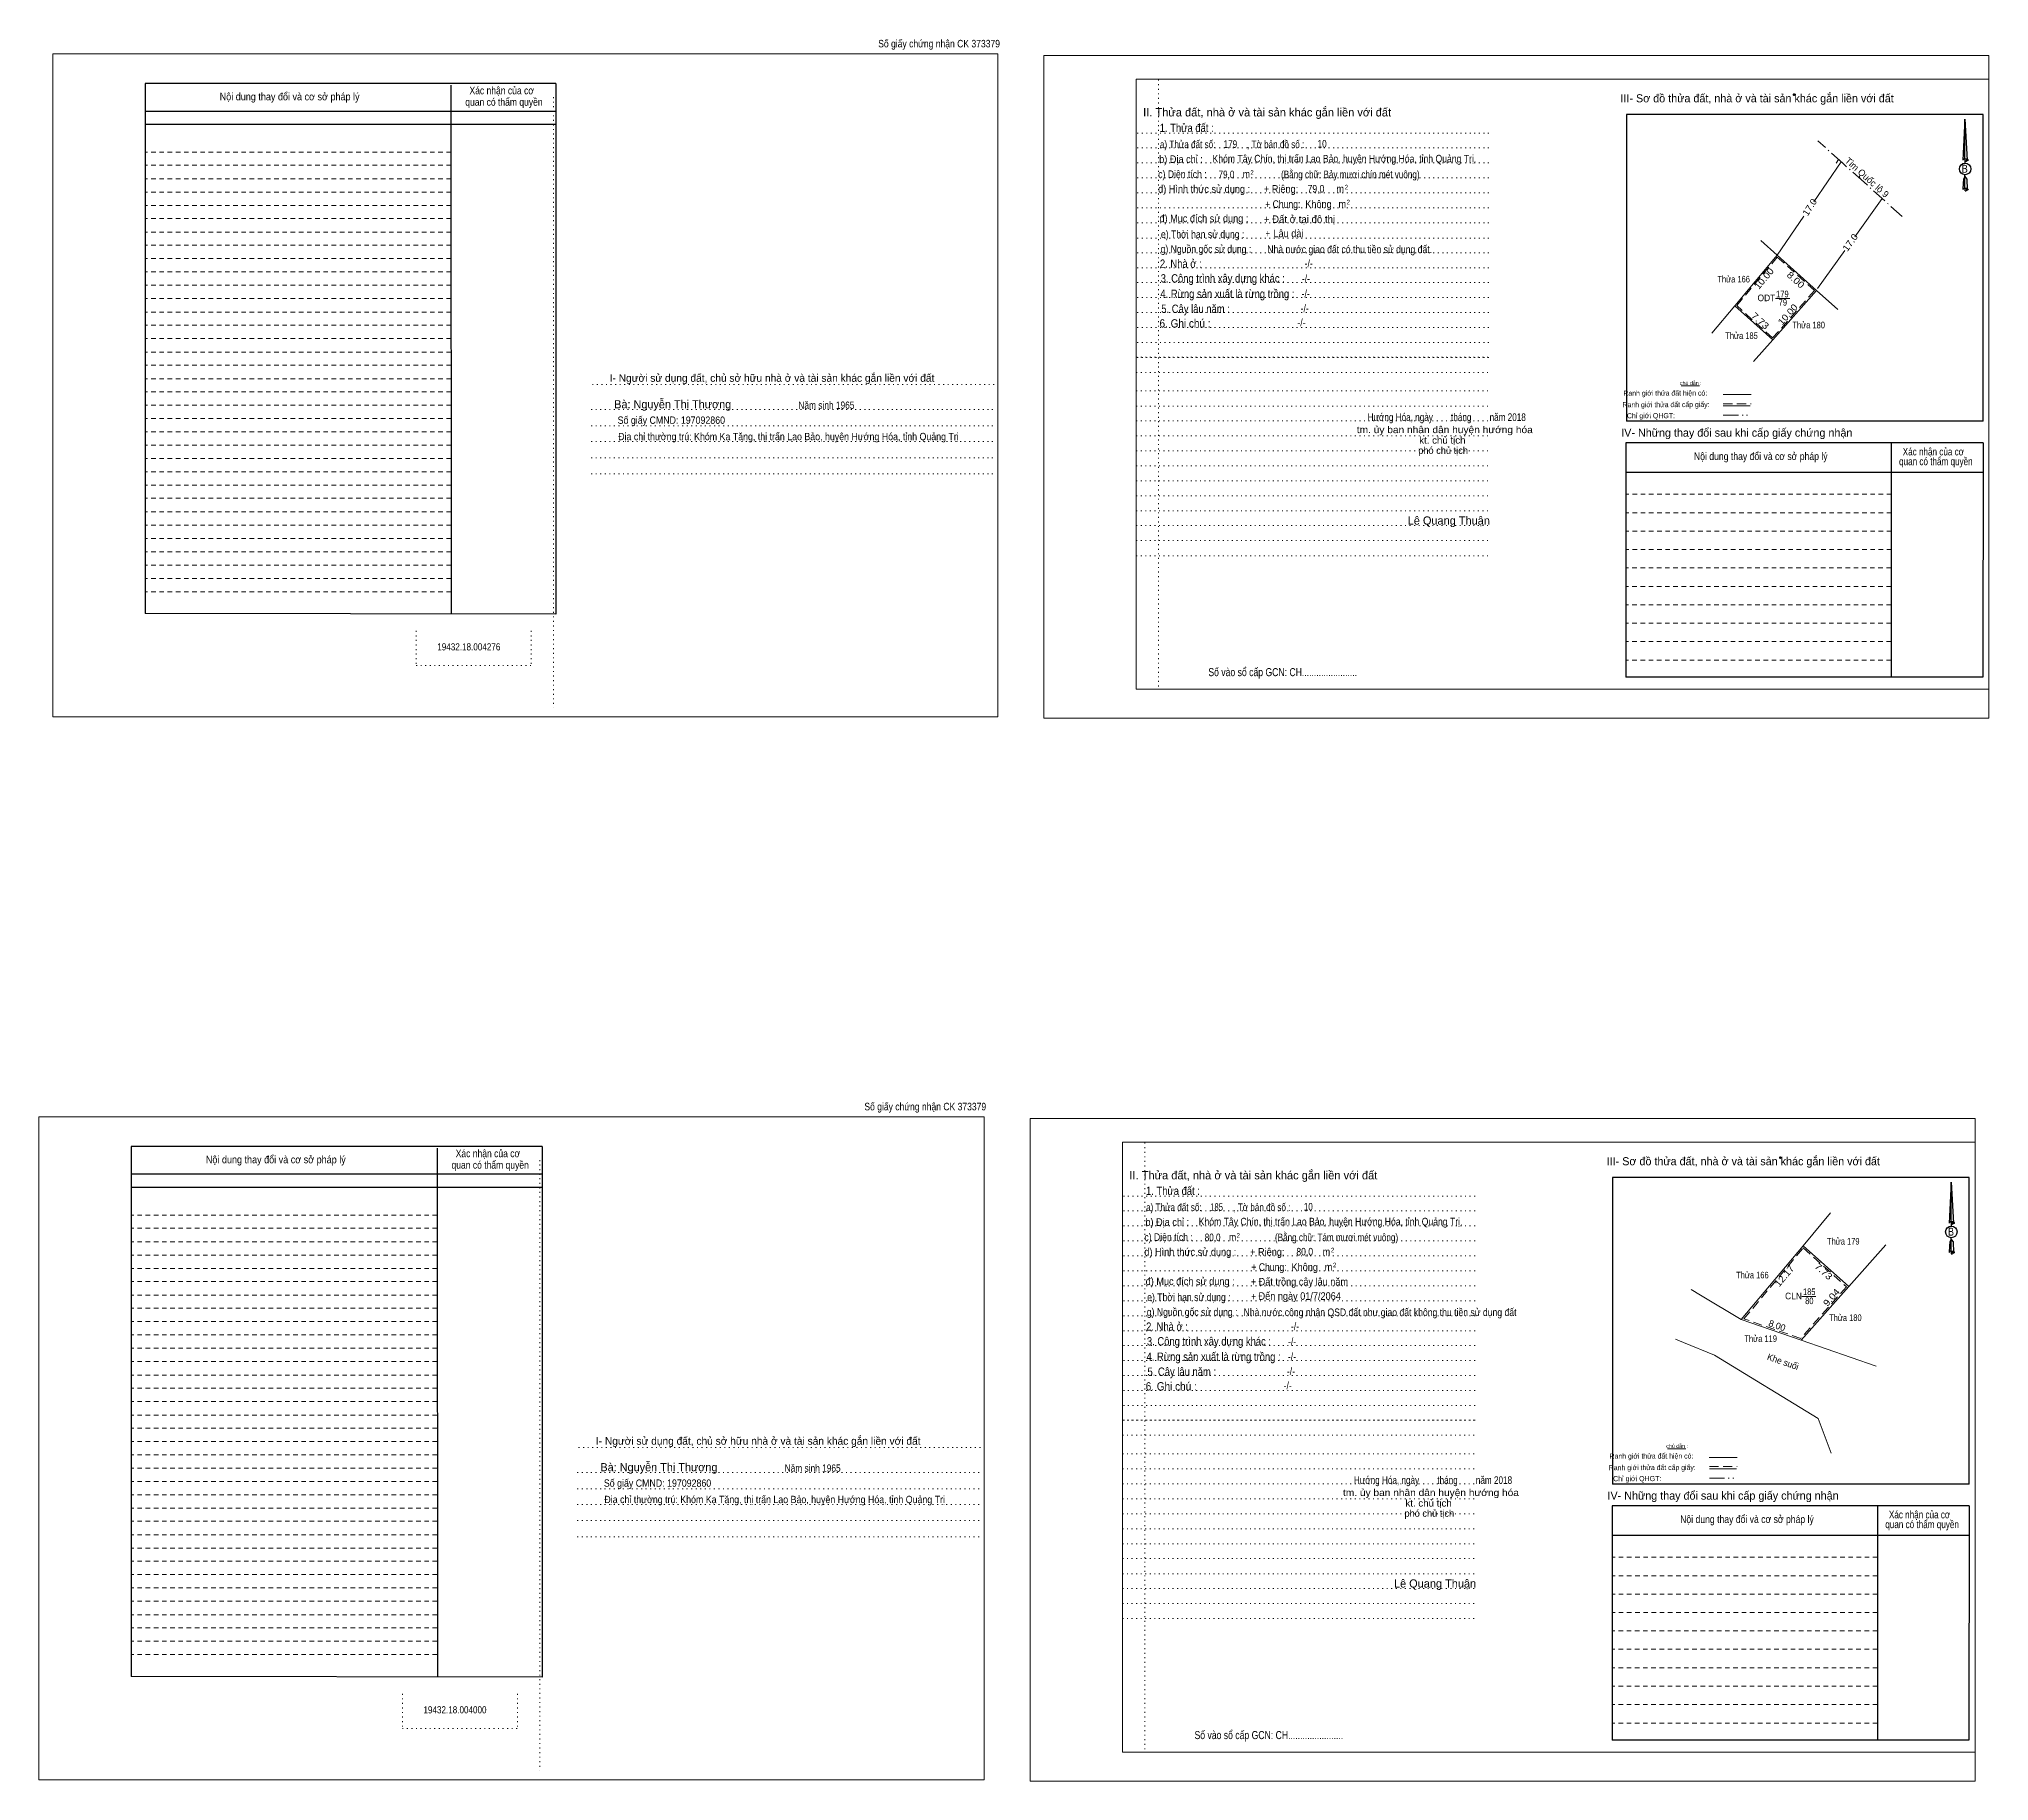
# Model space of a CAD drawing. Header units: metres. Extents: x 536173 to 536931, y 1838377 to 1838662.
# Drawn here: x 536173 to 536468.3, y 1838376.8 to 1838640.7 of the extents above; entities that cross this region are included whole.
import ezdxf
from ezdxf.enums import TextEntityAlignment as Align

# ---------------------------------------------------------------- set-up
doc = ezdxf.new("R2010")
doc.units = ezdxf.units.M
doc.header["$LTSCALE"] = 0.46
doc.header["$PDMODE"] = 32
doc.header["$PDSIZE"] = 0.23
for name, pattern in [('DASH_DOUBLE_DOT', [9.2, 5, -1.2, 0.3, -1.2, 0.3, -1.2]), ('DOT_DASHED', [7.7, 5, -1.2, 0.3, -1.2]), ('DOTTED', [1.5, 0.3, -1.2]), ('MEDIUM_DASHED', [4.5, 3, -1.5]), ('SHORT_DASHED', [2.7, 1.5, -1.2])]:
    doc.linetypes.add(name, pattern=pattern)
for name, color, linetype, lineweight in [('1', 7, 'DOTTED', 13), ('10', 7, 'Continuous', 13), ('18', 7, 'Continuous', 25), ('28', 7, 'SHORT_DASHED', 13), ('55', 7, 'Continuous', 13)]:
    doc.layers.add(name, color=color, linetype=linetype, lineweight=lineweight)
for name, color, linetype in [('16', 7, 'Continuous'), ('20', 7, 'Continuous'), ('40', 7, 'Continuous'), ('6', 7, 'Continuous')]:
    doc.layers.add(name, color=color, linetype=linetype)

msp = doc.modelspace()

# ---------------------------------------------------------------- linework, layer by layer
at = {"layer": '1', "linetype": 'Continuous'}
for p, q in [((536339.18, 1838634.6), (536468.34, 1838634.6)), ((536339.18, 1838634.6), (536339.18, 1838542.18)), ((536468.34, 1838634.6), (536468.34, 1838541.4)), ((536339.18, 1838542.18), (536468.34, 1838542.18)), ((536337.09, 1838473.56), (536466.25, 1838473.56)), ((536337.09, 1838473.56), (536337.09, 1838381.14)), ((536466.25, 1838473.56), (536466.25, 1838380.36)), ((536337.09, 1838381.14), (536466.25, 1838381.14))]:
    msp.add_line(p, q, dxfattribs=at)
at = {"layer": '1'}
for p, q in [((536342.56, 1838634.52), (536342.56, 1838542.07)), ((536250.92, 1838631.88), (536250.92, 1838539.4)), ((536339.32, 1838626.43), (536344.56, 1838626.43)), ((536339.32, 1838626.43), (536393.1, 1838626.43)), ((536339.32, 1838624.2), (536393.1, 1838624.2)), ((536339.32, 1838621.92), (536393.1, 1838621.92)), ((536339.32, 1838619.64), (536393.1, 1838619.64)), ((536339.32, 1838617.37), (536393.1, 1838617.37)), ((536339.32, 1838615.1), (536393.1, 1838615.1)), ((536339.32, 1838612.82), (536393.1, 1838612.82)), ((536339.32, 1838610.54), (536393.1, 1838610.54)), ((536339.32, 1838608.3), (536393.1, 1838608.3)), ((536339.32, 1838606.03), (536393.1, 1838606.03)), ((536339.32, 1838603.78), (536393.1, 1838603.78)), ((536339.32, 1838601.52), (536393.1, 1838601.52)), ((536339.32, 1838599.24), (536393.1, 1838599.24)), ((536339.32, 1838596.96), (536393.1, 1838596.96)), ((536339.32, 1838594.7), (536393.1, 1838594.7)), ((536339.18, 1838592.5), (536392.94, 1838592.5)), ((536339.18, 1838590.19), (536392.94, 1838590.19)), ((536339.32, 1838592.46), (536393.1, 1838592.46)), ((536256.79, 1838588.36), (536318.18, 1838588.36)), ((536339.18, 1838587.38), (536392.94, 1838587.38)), ((536256.6, 1838584.56), (536318, 1838584.56)), ((536339.18, 1838585.09), (536392.94, 1838585.09)), ((536256.6, 1838582.1), (536318, 1838582.1)), ((536339.18, 1838582.82), (536392.94, 1838582.82)), ((536256.6, 1838579.7), (536318, 1838579.7)), ((536339.18, 1838580.58), (536392.94, 1838580.58)), ((536339.18, 1838578.3), (536392.94, 1838578.3)), ((536256.6, 1838577.26), (536318, 1838577.26)), ((536339.18, 1838576.04), (536392.94, 1838576.04)), ((536256.6, 1838574.82), (536318, 1838574.82)), ((536339.18, 1838573.76), (536392.94, 1838573.76)), ((536339.18, 1838571.5), (536392.94, 1838571.5)), ((536339.18, 1838569.22), (536392.94, 1838569.22)), ((536339.18, 1838566.98), (536392.94, 1838566.98)), ((536339.18, 1838564.7), (536392.94, 1838564.7)), ((536339.18, 1838562.41), (536392.94, 1838562.41)), ((536230.1, 1838551.02), (536230.1, 1838545.76)), ((536247.54, 1838551.02), (536247.54, 1838545.76)), ((536230.1, 1838545.76), (536247.54, 1838545.76)), ((536340.47, 1838473.48), (536340.47, 1838381.03)), ((536248.83, 1838470.84), (536248.83, 1838378.36)), ((536337.23, 1838465.39), (536342.47, 1838465.39)), ((536337.23, 1838465.39), (536391.01, 1838465.39)), ((536337.23, 1838463.16), (536391.01, 1838463.16)), ((536337.23, 1838460.88), (536391.01, 1838460.88)), ((536337.23, 1838458.6), (536391.01, 1838458.6)), ((536337.23, 1838456.33), (536391.01, 1838456.33)), ((536337.23, 1838454.06), (536391.01, 1838454.06)), ((536337.23, 1838451.78), (536391.01, 1838451.78)), ((536337.23, 1838449.5), (536391.01, 1838449.5)), ((536337.23, 1838447.26), (536391.01, 1838447.26)), ((536337.23, 1838444.99), (536391.01, 1838444.99)), ((536337.23, 1838442.74), (536391.01, 1838442.74)), ((536337.23, 1838440.48), (536391.01, 1838440.48)), ((536337.23, 1838438.2), (536391.01, 1838438.2)), ((536337.23, 1838435.92), (536391.01, 1838435.92)), ((536337.23, 1838433.66), (536391.01, 1838433.66)), ((536337.09, 1838431.46), (536390.85, 1838431.46)), ((536337.23, 1838431.42), (536391.01, 1838431.42)), ((536254.7, 1838427.32), (536316.09, 1838427.32)), ((536337.09, 1838429.15), (536390.85, 1838429.15)), ((536337.09, 1838426.34), (536390.85, 1838426.34)), ((536254.51, 1838423.52), (536315.91, 1838423.52)), ((536337.09, 1838424.05), (536390.85, 1838424.05)), ((536337.09, 1838421.78), (536390.85, 1838421.78)), ((536254.51, 1838421.06), (536315.91, 1838421.06)), ((536254.51, 1838418.66), (536315.91, 1838418.66)), ((536337.09, 1838419.54), (536390.85, 1838419.54)), ((536254.51, 1838416.22), (536315.91, 1838416.22)), ((536337.09, 1838417.26), (536390.85, 1838417.26)), ((536254.51, 1838413.78), (536315.91, 1838413.78)), ((536337.09, 1838415), (536390.85, 1838415)), ((536337.09, 1838412.72), (536390.85, 1838412.72)), ((536337.09, 1838410.46), (536390.85, 1838410.46)), ((536337.09, 1838408.18), (536390.85, 1838408.18)), ((536337.09, 1838405.94), (536390.85, 1838405.94)), ((536337.09, 1838403.66), (536390.85, 1838403.66)), ((536337.09, 1838401.37), (536390.85, 1838401.37)), ((536228.01, 1838389.98), (536228.01, 1838384.72)), ((536245.45, 1838389.98), (536245.45, 1838384.72)), ((536228.01, 1838384.72), (536245.45, 1838384.72))]:
    msp.add_line(p, q, dxfattribs=at)
at = {"layer": '1', "linetype": 'Continuous'}
for points in [[(536175.06, 1838537.98), (536318.23, 1838537.98), (536318.23, 1838638.44), (536175.06, 1838638.44)], [(536175.06, 1838638.44), (536318.23, 1838638.44), (536318.23, 1838537.98), (536175.06, 1838537.98)], [(536325.18, 1838537.81), (536468.34, 1838537.81), (536468.34, 1838638.2), (536325.18, 1838638.2)], [(536172.97, 1838376.94), (536316.14, 1838376.94), (536316.14, 1838477.4), (536172.97, 1838477.4)], [(536172.97, 1838477.4), (536316.14, 1838477.4), (536316.14, 1838376.94), (536172.97, 1838376.94)], [(536323.09, 1838376.77), (536466.25, 1838376.77), (536466.25, 1838477.16), (536323.09, 1838477.16)]]:
    msp.add_lwpolyline(points, close=True, dxfattribs=at)
for points in [[(536344.44, 1838634.6), (536468.34, 1838634.6), (536468.34, 1838542.18), (536344.44, 1838542.18)], [(536342.35, 1838473.56), (536466.25, 1838473.56), (536466.25, 1838381.14), (536342.35, 1838381.14)]]:
    msp.add_lwpolyline(points, dxfattribs=at)
at = {"layer": '10', "linetype": 'DOT_DASHED'}
for p, q in [((536446.19, 1838621.87), (536442.42, 1838625.25)), ((536449.41, 1838618.98), (536446.19, 1838621.87)), ((536455.19, 1838613.79), (536449.41, 1838618.98))]:
    msp.add_line(p, q, dxfattribs=at)
at = {"layer": '10', "linetype": 'SHORT_DASHED'}
msp.add_line((536445.19, 1838621.87), (536445.56, 1838622.44), dxfattribs=at)
at = {"layer": '10'}
for p, q in [((536441.8, 1838616.02), (536445.95, 1838622.09)), ((536448, 1838610.71), (536452.17, 1838616.51)), ((536436.25, 1838607.95), (536440.29, 1838613.83)), ((536436.25, 1838607.95), (536433.76, 1838610.18)), ((536436.25, 1838607.95), (536442.21, 1838602.61)), ((536442.38, 1838602.91), (536446.5, 1838608.64)), ((536445.45, 1838599.7), (536442.21, 1838602.61)), ((536426.35, 1838596.1), (536429.84, 1838600.28)), ((536435.99, 1838601.4), (536438.17, 1838601.4)), ((536435.59, 1838595.12), (536432.68, 1838591.84)), ((536444.35, 1838462.85), (536440.19, 1838457.87)), ((536430.82, 1838446.67), (536440.19, 1838457.87)), ((536440.19, 1838457.87), (536447.09, 1838451.68)), ((536447.09, 1838451.68), (536452.69, 1838458.01)), ((536423.24, 1838451.22), (536424.65, 1838450.38)), ((536430.82, 1838446.67), (536424.65, 1838450.38)), ((536439.98, 1838450.15), (536442.09, 1838450.15)), ((536422.08, 1838443.2), (536420.83, 1838443.71)), ((536439.89, 1838443.54), (536451.23, 1838439.62)), ((536419.63, 1838427.1), (536422.41, 1838427.12))]:
    msp.add_line(p, q, dxfattribs=at)
for points in [[(536436.25, 1838607.95), (536429.84, 1838600.28), (536435.59, 1838595.12), (536442.21, 1838602.61)], [(536447.09, 1838451.68), (536439.89, 1838443.54), (536430.82, 1838446.67)], [(536444.42, 1838426.44), (536442.48, 1838431.67), (536426.75, 1838441.3), (536422.08, 1838443.2)]]:
    msp.add_lwpolyline(points, dxfattribs=at)
at = {"layer": '10', "linetype": 'MEDIUM_DASHED'}
for points in [[(536436.27, 1838607.66), (536441.93, 1838602.59), (536435.57, 1838595.4), (536430.12, 1838600.3)], [(536431.22, 1838446.79), (536440.21, 1838457.53), (536446.75, 1838451.65), (536439.82, 1838443.82)]]:
    msp.add_lwpolyline(points, close=True, dxfattribs=at)
at = {"layer": '18'}
for p, q in [((536464.7, 1838628.54), (536465.05, 1838622.35)), ((536464.7, 1838628.54), (536465.05, 1838622.35)), ((536464.7, 1838628.54), (536465.05, 1838622.35)), ((536464.44, 1838623.32), (536464.39, 1838622.35)), ((536464.7, 1838622.6), (536464.7, 1838622.32)), ((536464.7, 1838622.32), (536464.7, 1838622.16)), ((536464.7, 1838622.16), (536464.7, 1838621.9)), ((536464.7, 1838622.16), (536464.7, 1838621.9)), ((536464.7, 1838622.16), (536464.7, 1838621.9)), ((536464.7, 1838619.84), (536464.7, 1838620.12)), ((536464.7, 1838619.84), (536464.7, 1838620.12)), ((536464.7, 1838619.84), (536464.7, 1838620.12)), ((536464.7, 1838619.84), (536464.98, 1838619.48)), ((536464.7, 1838619.84), (536464.98, 1838619.48)), ((536464.7, 1838619.84), (536464.98, 1838619.48)), ((536464.98, 1838619.48), (536465.05, 1838617.9)), ((536464.98, 1838619.48), (536465.05, 1838617.9)), ((536464.98, 1838619.48), (536465.05, 1838617.9)), ((536464.7, 1838618.1), (536464.7, 1838617.85)), ((536464.7, 1838617.85), (536464.7, 1838617.68)), ((536462.61, 1838467.5), (536462.96, 1838461.31)), ((536462.61, 1838467.5), (536462.96, 1838461.31)), ((536462.61, 1838467.5), (536462.96, 1838461.31)), ((536462.35, 1838462.28), (536462.3, 1838461.31)), ((536462.61, 1838461.56), (536462.61, 1838461.28)), ((536462.61, 1838461.28), (536462.61, 1838461.12)), ((536462.61, 1838461.12), (536462.61, 1838460.86)), ((536462.61, 1838461.12), (536462.61, 1838460.86)), ((536462.61, 1838461.12), (536462.61, 1838460.86)), ((536462.61, 1838458.8), (536462.61, 1838459.08)), ((536462.61, 1838458.8), (536462.61, 1838459.08)), ((536462.61, 1838458.8), (536462.61, 1838459.08)), ((536462.61, 1838458.8), (536462.89, 1838458.44)), ((536462.61, 1838458.8), (536462.89, 1838458.44)), ((536462.61, 1838458.8), (536462.89, 1838458.44)), ((536462.61, 1838457.06), (536462.61, 1838456.81)), ((536462.61, 1838456.81), (536462.61, 1838456.64)), ((536462.89, 1838458.44), (536462.96, 1838456.86)), ((536462.89, 1838458.44), (536462.96, 1838456.86)), ((536462.89, 1838458.44), (536462.96, 1838456.86))]:
    msp.add_line(p, q, dxfattribs=at)
for points in [[(536464.7, 1838622.6), (536464.7, 1838628.54), (536464.44, 1838623.32)], [(536464.7, 1838618.1), (536464.7, 1838619.84), (536464.5, 1838619.48), (536464.44, 1838618.84), (536464.39, 1838617.9)], [(536462.61, 1838461.56), (536462.61, 1838467.5), (536462.35, 1838462.28)], [(536462.61, 1838457.06), (536462.61, 1838458.8), (536462.41, 1838458.44), (536462.35, 1838457.8), (536462.3, 1838456.86)]]:
    msp.add_lwpolyline(points, dxfattribs=at)
for centre, start_param, end_param in [((536464.7209, 1838622.3516), 1.57079633, 3.07445202), ((536464.7209, 1838622.3516), 0.06714063, 1.57079633), ((536464.7209, 1838622.3516), 4.71238898, 6.28318531), ((536464.7209, 1838617.8724), 2.49106941, 3.07427841), ((536464.7209, 1838617.8724), 1.57079633, 2.49106941), ((536464.7209, 1838617.8724), 0.06714063, 1.57079633), ((536464.7209, 1838617.8724), 4.71238898, 6.28318531), ((536462.6309, 1838461.3116), 1.57079633, 3.07445202), ((536462.6309, 1838461.3116), 0.06714063, 1.57079633), ((536462.6309, 1838461.3116), 4.71238898, 6.28318531), ((536462.6309, 1838456.8324), 2.49106941, 3.07427841), ((536462.6309, 1838456.8324), 1.57079633, 2.49106941), ((536462.6309, 1838456.8324), 0.06714063, 1.57079633), ((536462.6309, 1838456.8324), 4.71238898, 6.28318531)]:
    msp.add_ellipse(centre, major_axis=(0.3164, 0), ratio=0.655448, start_param=start_param, end_param=end_param, dxfattribs=at)
for centre in [(536464.7205, 1838620.9992), (536462.6305, 1838459.9592)]:
    msp.add_ellipse(centre, major_axis=(0, 0.8776), ratio=0.983453, dxfattribs=at)
for p in [(536465.05, 1838622.35), (536465.05, 1838617.9), (536462.96, 1838461.31), (536462.96, 1838456.86)]:
    msp.add_point(p, dxfattribs=at)
at = {"layer": '28', "linetype": 'Continuous', "lineweight": 25}
for p, q in [((536251.28, 1838633.93), (536189.04, 1838633.93)), ((536235.37, 1838633.69), (536235.4, 1838553.58)), ((536251.28, 1838633.93), (536251.26, 1838553.56)), ((536251.28, 1838629.73), (536189.16, 1838629.73)), ((536251.28, 1838629.73), (536189.16, 1838629.73)), ((536413.42, 1838629.25), (536413.42, 1838582.78)), ((536251.28, 1838627.74), (536189.16, 1838627.74)), ((536467.45, 1838582.78), (536413.42, 1838582.78)), ((536453.54, 1838579.51), (536453.54, 1838543.99)), ((536467.45, 1838579.51), (536467.4, 1838543.99)), ((536467.4, 1838575.01), (536413.34, 1838575.01)), ((536251.26, 1838553.56), (536189.04, 1838553.64)), ((536467.4, 1838543.99), (536413.34, 1838543.99)), ((536249.19, 1838472.89), (536186.95, 1838472.89)), ((536233.28, 1838472.65), (536233.31, 1838392.54)), ((536249.19, 1838472.89), (536249.17, 1838392.52)), ((536249.19, 1838468.69), (536187.07, 1838468.69)), ((536249.19, 1838468.69), (536187.07, 1838468.69)), ((536249.19, 1838466.7), (536187.07, 1838466.7)), ((536411.33, 1838468.21), (536411.33, 1838421.74)), ((536465.36, 1838421.74), (536411.33, 1838421.74)), ((536451.45, 1838418.47), (536451.45, 1838382.95)), ((536465.36, 1838418.47), (536465.31, 1838382.95)), ((536465.31, 1838413.97), (536411.25, 1838413.97)), ((536249.17, 1838392.52), (536186.95, 1838392.6)), ((536465.31, 1838382.95), (536411.25, 1838382.95))]:
    msp.add_line(p, q, dxfattribs=at)
at = {"layer": '28'}
for p, q in [((536235.37, 1838623.55), (536189.04, 1838623.55)), ((536235.37, 1838621.56), (536189.04, 1838621.56)), ((536235.37, 1838619.52), (536189.04, 1838619.52)), ((536235.37, 1838617.5), (536189.04, 1838617.5)), ((536235.37, 1838615.48), (536189.04, 1838615.48)), ((536235.37, 1838613.48), (536189.04, 1838613.48)), ((536235.37, 1838611.44), (536189.04, 1838611.44)), ((536235.37, 1838609.45), (536189.04, 1838609.45)), ((536235.37, 1838607.42), (536189.04, 1838607.42)), ((536235.37, 1838605.4), (536189.04, 1838605.4)), ((536235.37, 1838603.38), (536189.04, 1838603.38)), ((536235.37, 1838601.36), (536189.04, 1838601.36)), ((536235.37, 1838599.32), (536189.04, 1838599.32)), ((536235.37, 1838597.32), (536189.04, 1838597.32)), ((536235.37, 1838595.3), (536189.04, 1838595.3)), ((536235.37, 1838593.26), (536189.04, 1838593.26)), ((536235.37, 1838591.26), (536189.04, 1838591.26)), ((536235.37, 1838589.23), (536189.04, 1838589.23)), ((536235.37, 1838587.24), (536189.04, 1838587.24)), ((536235.37, 1838585.22), (536189.04, 1838585.22)), ((536235.37, 1838583.2), (536189.04, 1838583.2)), ((536235.37, 1838581.19), (536189.04, 1838581.19)), ((536235.37, 1838579.15), (536189.04, 1838579.15)), ((536235.37, 1838577.16), (536189.04, 1838577.16)), ((536235.37, 1838575.12), (536189.04, 1838575.12)), ((536235.37, 1838573.1), (536189.04, 1838573.1)), ((536235.37, 1838571.11), (536189.04, 1838571.11)), ((536235.37, 1838569.08), (536189.04, 1838569.08)), ((536453.54, 1838571.71), (536413.34, 1838571.71)), ((536235.37, 1838567.06), (536189.04, 1838567.06)), ((536453.54, 1838568.92), (536413.34, 1838568.92)), ((536453.54, 1838566.12), (536413.34, 1838566.12)), ((536235.37, 1838565.04), (536189.04, 1838565.04)), ((536453.54, 1838563.34), (536413.34, 1838563.34)), ((536235.37, 1838563.01), (536189.04, 1838563.01)), ((536235.37, 1838561), (536189.04, 1838561)), ((536453.5, 1838560.56), (536413.34, 1838560.56)), ((536235.37, 1838558.98), (536189.04, 1838558.98)), ((536453.5, 1838557.76), (536413.34, 1838557.76)), ((536235.37, 1838556.96), (536189.04, 1838556.96)), ((536453.5, 1838554.97), (536413.34, 1838554.97)), ((536453.5, 1838552.18), (536413.34, 1838552.18)), ((536453.5, 1838549.39), (536413.34, 1838549.39)), ((536453.5, 1838546.58), (536413.34, 1838546.58)), ((536233.28, 1838462.51), (536186.95, 1838462.51)), ((536233.28, 1838460.52), (536186.95, 1838460.52)), ((536233.28, 1838458.48), (536186.95, 1838458.48)), ((536233.28, 1838456.46), (536186.95, 1838456.46)), ((536233.28, 1838454.44), (536186.95, 1838454.44)), ((536233.28, 1838452.44), (536186.95, 1838452.44)), ((536233.28, 1838450.4), (536186.95, 1838450.4)), ((536233.28, 1838448.41), (536186.95, 1838448.41)), ((536233.28, 1838446.38), (536186.95, 1838446.38)), ((536233.28, 1838444.36), (536186.95, 1838444.36)), ((536233.28, 1838442.34), (536186.95, 1838442.34)), ((536233.28, 1838440.32), (536186.95, 1838440.32)), ((536233.28, 1838438.28), (536186.95, 1838438.28)), ((536233.28, 1838436.28), (536186.95, 1838436.28)), ((536233.28, 1838434.26), (536186.95, 1838434.26)), ((536233.28, 1838432.22), (536186.95, 1838432.22)), ((536233.28, 1838430.22), (536186.95, 1838430.22)), ((536233.28, 1838428.19), (536186.95, 1838428.19)), ((536233.28, 1838426.2), (536186.95, 1838426.2)), ((536233.28, 1838424.18), (536186.95, 1838424.18)), ((536233.28, 1838422.16), (536186.95, 1838422.16)), ((536233.28, 1838420.15), (536186.95, 1838420.15)), ((536233.28, 1838418.11), (536186.95, 1838418.11)), ((536233.28, 1838416.12), (536186.95, 1838416.12)), ((536233.28, 1838414.08), (536186.95, 1838414.08)), ((536233.28, 1838412.06), (536186.95, 1838412.06)), ((536233.28, 1838410.07), (536186.95, 1838410.07)), ((536451.45, 1838410.67), (536411.25, 1838410.67)), ((536233.28, 1838408.04), (536186.95, 1838408.04)), ((536451.45, 1838407.88), (536411.25, 1838407.88)), ((536233.28, 1838406.02), (536186.95, 1838406.02)), ((536233.28, 1838404), (536186.95, 1838404)), ((536451.45, 1838405.08), (536411.25, 1838405.08)), ((536233.28, 1838401.97), (536186.95, 1838401.97)), ((536451.45, 1838402.3), (536411.25, 1838402.3)), ((536233.28, 1838399.96), (536186.95, 1838399.96)), ((536233.28, 1838397.94), (536186.95, 1838397.94)), ((536451.41, 1838399.52), (536411.25, 1838399.52)), ((536233.28, 1838395.92), (536186.95, 1838395.92)), ((536451.41, 1838396.72), (536411.25, 1838396.72)), ((536451.41, 1838393.93), (536411.25, 1838393.93)), ((536451.41, 1838391.14), (536411.25, 1838391.14)), ((536451.41, 1838388.35), (536411.25, 1838388.35)), ((536451.41, 1838385.54), (536411.25, 1838385.54))]:
    msp.add_line(p, q, dxfattribs=at)
at = {"layer": '28', "linetype": 'Continuous', "lineweight": 25}
for points in [[(536251.28, 1838633.93), (536189.04, 1838633.93), (536189.04, 1838553.64)], [(536467.45, 1838582.78), (536467.45, 1838629.25), (536413.42, 1838629.25)], [(536467.45, 1838579.51), (536413.34, 1838579.51), (536413.34, 1838543.99)], [(536249.19, 1838472.89), (536186.95, 1838472.89), (536186.95, 1838392.6)], [(536465.36, 1838421.74), (536465.36, 1838468.21), (536411.33, 1838468.21)], [(536465.36, 1838418.47), (536411.25, 1838418.47), (536411.25, 1838382.95)]]:
    msp.add_lwpolyline(points, dxfattribs=at)
at = {"layer": '28'}
for p in [(536438.8, 1838632.26), (536436.71, 1838471.22)]:
    msp.add_point(p, dxfattribs=at)
at = {"layer": '55'}
for p, q in [((536421.72, 1838588.14), (536424.5, 1838588.16)), ((536428.06, 1838586.82), (536432.29, 1838586.82)), ((536428.09, 1838585.12), (536432.17, 1838585.12)), ((536428.09, 1838585.12), (536432.17, 1838585.12)), ((536425.97, 1838425.78), (536430.2, 1838425.78)), ((536426, 1838424.08), (536430.08, 1838424.08)), ((536426, 1838424.08), (536430.08, 1838424.08))]:
    msp.add_line(p, q, dxfattribs=at)
at = {"layer": '55', "linetype": 'MEDIUM_DASHED'}
for p, q in [((536428.09, 1838585.44), (536432.29, 1838585.44)), ((536426, 1838424.4), (536430.2, 1838424.4))]:
    msp.add_line(p, q, dxfattribs=at)
at = {"layer": '55', "linetype": 'DASH_DOUBLE_DOT'}
for p, q in [((536428.09, 1838583.71), (536432.3, 1838583.71)), ((536426, 1838422.67), (536430.21, 1838422.67))]:
    msp.add_line(p, q, dxfattribs=at)

# ---------------------------------------------------------------- texts
at = {"layer": '10'}
for s, height, rotation, p in [('Tim Quốc lộ 9', 1, 318.122, (536449.5262, 1838619.3403)), ('8.00', 1, 340.953, (536436.0768, 1838445.2965)), ('chú dẫn :', 0.5762, 359.974, (536421.0849, 1838427.2392))]:
    msp.add_text(s, height=height, rotation=rotation, dxfattribs=at).set_placement(p, align=Align.CENTER)
for s, rotation, width, p in [('17.0', 57.279, 1.05, (536441.6105, 1838614.9347)), ('17.0', 54.236, 1.1, (536447.7263, 1838609.5728)), ('10.00', 50.114, 1.1, (536434.6529, 1838604.0794)), ('8.00', 318.141, 1.15, (536438.7213, 1838603.8205)), ('7.73', 318.095, 1.15, (536433.351, 1838597.6171)), ('10.00', 48.528, 1.1, (536438.2285, 1838598.6239)), ('12.17', 50.068, 1.1, (536437.7379, 1838452.9591)), ('7.73', 318.095, 1.15, (536442.951, 1838453.5971)), ('9.04', 48.493, 1.15, (536444.8486, 1838449.7036)), ('Khe suối', 340.929, 0.95, (536436.9766, 1838439.8253))]:
    msp.add_text(s, height=1, rotation=rotation, dxfattribs=dict(at, width=width)).set_placement(p, align=Align.CENTER)
for s, width, p in [('Thửa 166', 0.85, (536429.66, 1838603.81)), ('ODT', 0.95, (536434.625, 1838600.97)), ('179', 0.85, (536437.04, 1838601.55)), ('79', 0.85, (536437.115, 1838600.29)), ('Thửa 185', 0.85, (536430.855, 1838595.25)), ('Thửa 180', 0.85, (536441.025, 1838596.86)), ('Thửa 179', 0.85, (536446.265, 1838458.04)), ('Thửa 166', 0.85, (536432.5, 1838452.92)), ('185', 0.85, (536441.11, 1838450.39)), ('CLN', 0.95, (536438.725, 1838449.75)), ('80', 0.85, (536441.125, 1838449.02)), ('Thửa 180', 0.85, (536446.585, 1838446.46)), ('Thửa 119', 0.85, (536433.755, 1838443.29))]:
    msp.add_text(s, height=1, dxfattribs=dict(at, width=width)).set_placement(p, align=Align.CENTER)
at = {"layer": '16', "width": 0.8}
for s, p in [('179', (536353.43, 1838624.2)), ('10', (536367.325, 1838624.24))]:
    msp.add_text(s, height=1.15, dxfattribs=at).set_placement(p, align=Align.CENTER)
at = {"layer": '18'}
for s, height, p in [('II. Thửa đất, nhà ở và tài sản khác gắn liền với đất', 1.255, (536358.995, 1838628.96)), ('Bà: Nguyễn Thị Thương', 1.23, (536268.96, 1838584.74)), ('phó chủ tịch', 1.045, (536385.65, 1838577.84)), ('Lê Quang Thuận', 1.24, (536386.515, 1838567.12)), ('II. Thửa đất, nhà ở và tài sản khác gắn liền với đất', 1.255, (536356.91, 1838467.92)), ('Bà: Nguyễn Thị Thương', 1.23, (536266.87, 1838423.7)), ('phó chủ tịch', 1.045, (536383.56, 1838416.8)), ('Lê Quang Thuận', 1.24, (536384.43, 1838406.08))]:
    msp.add_text(s, height=height, dxfattribs=at).set_placement(p, align=Align.CENTER)
for s, height, width, p in [('1. Thửa đất :', 1.255, 0.85, (536346.815, 1838626.6)), ('b) Địa chỉ : ', 1.15, 0.9, (536346.145, 1838621.92)), ('c) Diện tích :                                                   ', 1.15, 0.85, (536355.43, 1838619.64)), ('79,0', 1.15, 0.8, (536352.835, 1838619.6)), (' m', 1.15, 0.85, (536355.67, 1838619.66)), ('2', 0.6968, 0.75, (536356.715, 1838620.12)), ('(Bằng chữ: Bảy mươi chín mét vuông)', 1.15, 0.8, (536371.6, 1838619.6)), ('B', 1.205, 0.85, (536464.67, 1838620.43)), ('d) Hình thức sử dụng :', 1.15, 0.9, (536349.45, 1838617.4)), ('+ Riêng: ', 1.15, 0.9, (536361.3, 1838617.4)), ('       + Chung:', 1.15, 0.85, (536360.095, 1838615.1)), ('Không', 1.15, 0.9, (536366.775, 1838615.1)), ('79,0', 1.15, 0.85, (536366.39, 1838617.43)), (' m', 1.15, 0.9, (536369.87, 1838617.42)), ('2', 0.6968, 0.8, (536371.01, 1838617.9)), ('2', 0.6968, 0.8, (536371.31, 1838615.64)), ('đ) Mục đích sử dụng :', 1.15, 0.9, (536349.42, 1838612.94)), (' m', 1.15, 0.9, (536370.19, 1838615.12)), ('e) Thời hạn sử dụng :', 1.15, 0.85, (536349.23, 1838610.54)), ('+ ', 1.148, 0.8, (536359.275, 1838610.64)), ('Lâu dài', 1.148, 0.9, (536362.23, 1838610.66)), ('2. Nhà ở :', 1.255, 0.85, (536345.92, 1838606.03)), ('g) Nguồn gốc sử dụng :', 1.15, 0.85, (536349.73, 1838608.3)), ('3. Công trình xây dựng khác :', 1.255, 0.85, (536352.275, 1838603.8)), ('4. Rừng sản xuất là rừng trồng :', 1.255, 0.85, (536352.975, 1838601.47)), ('5. Cây lâu năm :', 1.255, 0.85, (536348.155, 1838599.2)), ('6. Ghi chú :', 1.255, 0.9, (536346.565, 1838596.98)), ('Hướng Hóa, ngày        tháng        năm 2018', 1.155, 0.8, (536386.205, 1838582.82)), ('tm. ủy ban nhân dân huyện hướng hóa', 1.045, 1.1, (536385.91, 1838580.98)), ('kt. chủ tịch', 1.045, 1.05, (536385.54, 1838579.39)), ('19432.18.004276', 1.08, 0.85, (536238.075, 1838548.06)), ('Số vào sổ cấp GCN: CH.......................', 1.222, 0.8, (536361.355, 1838544.16)), ('1. Thửa đất :', 1.255, 0.85, (536344.73, 1838465.56)), ('a) Thửa đất số:              , Tờ bản đồ số : ', 1.15, 0.8, (536351.77, 1838463.12)), ('185', 1.15, 0.75, (536351.34, 1838463.16)), ('10', 1.15, 0.8, (536365.235, 1838463.2)), ('c) Diện tích :                                                   ', 1.15, 0.85, (536353.335, 1838458.6)), ('b) Địa chỉ : ', 1.15, 0.9, (536344.06, 1838460.88)), ('80,0', 1.15, 0.8, (536350.745, 1838458.56)), ('2', 0.6968, 0.75, (536354.63, 1838459.08)), ('(Bằng chữ: Tám mươi mét vuông)', 1.15, 0.8, (536369.51, 1838458.56)), ('B', 1.205, 0.85, (536462.58, 1838459.39)), ('d) Hình thức sử dụng :', 1.15, 0.9, (536347.36, 1838456.36)), (' m', 1.15, 0.85, (536353.58, 1838458.62)), ('+ Riêng: ', 1.15, 0.9, (536359.215, 1838456.36)), ('80,0', 1.15, 0.85, (536364.69, 1838456.39)), (' m', 1.15, 0.9, (536367.785, 1838456.38)), ('2', 0.6968, 0.8, (536368.925, 1838456.86)), ('       + Chung:', 1.15, 0.85, (536358.005, 1838454.06)), ('Không', 1.15, 0.9, (536364.69, 1838454.06)), (' m', 1.15, 0.9, (536368.105, 1838454.08)), ('2', 0.6968, 0.8, (536369.225, 1838454.6)), ('đ) Mục đích sử dụng :', 1.15, 0.9, (536347.335, 1838451.9)), ('Đến ngày 01/7/2064', 1.15, 0.9, (536363.93, 1838449.67)), ('g) Nguồn gốc sử dụng :', 1.15, 0.85, (536347.64, 1838447.26)), ('e) Thời hạn sử dụng :', 1.15, 0.85, (536347.145, 1838449.5)), ('+ ', 1.148, 0.8, (536357.115, 1838449.6)), ('2. Nhà ở :', 1.255, 0.85, (536343.83, 1838444.99)), ('3. Công trình xây dựng khác :', 1.255, 0.85, (536350.185, 1838442.76)), ('4. Rừng sản xuất là rừng trồng :', 1.255, 0.85, (536350.885, 1838440.43)), ('5. Cây lâu năm :', 1.255, 0.85, (536346.065, 1838438.16)), ('6. Ghi chú :', 1.255, 0.9, (536344.47, 1838435.94)), ('Hướng Hóa, ngày        tháng        năm 2018', 1.155, 0.8, (536384.125, 1838421.78)), ('tm. ủy ban nhân dân huyện hướng hóa', 1.045, 1.1, (536383.815, 1838419.94)), ('kt. chủ tịch', 1.045, 1.05, (536383.455, 1838418.35)), ('19432.18.004000', 1.08, 0.85, (536235.98, 1838387.02)), ('Số vào sổ cấp GCN: CH.......................', 1.222, 0.8, (536359.26, 1838383.12))]:
    msp.add_text(s, height=height, dxfattribs=dict(at, width=width)).set_placement(p, align=Align.CENTER)
at = {"layer": '18', "width": 0.85}
for s, height, p in [(' Khóm Tây Chín, thị trấn Lao Bảo, huyện Hướng Hóa, tỉnh Quảng Trị.', 1.15, (536350.36, 1838621.99)), ('Nhà nước giao đất có thu tiền sử dụng đất.', 1.148, (536359.03, 1838608.26)), (' Khóm Tây Chín, thị trấn Lao Bảo, huyện Hướng Hóa, tỉnh Quảng Trị.', 1.15, (536348.27, 1838460.95)), ('Nhà nước công nhận QSD đất như giao đất không thu tiền sử dụng đất', 1.15, (536355.43, 1838447.21))]:
    msp.add_text(s, height=height, dxfattribs=at).set_placement(p)
at = {"layer": '20', "width": 0.8}
msp.add_text('a) Thửa đất số:              , Tờ bản đồ số : ', height=1.15, dxfattribs=at).set_placement((536353.86, 1838624.16), align=Align.CENTER)
at = {"layer": '28'}
for s, height, width, p in [('Nội dung thay đổi và cơ sở pháp lý', 1.137, 0.9, (536210.935, 1838631.4)), ('Nội dung thay đổi và cơ sở pháp lý', 1.137, 0.9, (536210.935, 1838631.4)), (' quan có thẩm quyền', 1.137, 0.85, (536243.215, 1838630.58)), (' quan có thẩm quyền', 1.137, 0.85, (536243.215, 1838630.58)), ('Xác nhận của cơ', 1.137, 0.85, (536243.055, 1838632.32)), ('Xác nhận của cơ', 1.137, 0.85, (536243.055, 1838632.32)), ('-/-', 1.15, 0.85, (536364.87, 1838603.82)), ('-/-', 1.15, 0.85, (536365.3, 1838606.12)), ('-/-', 1.15, 0.85, (536364.84, 1838601.54)), ('-/-', 1.15, 0.85, (536364.69, 1838599.32)), ('-/-', 1.15, 0.85, (536364.2, 1838597.16)), ('Nội dung thay đổi và cơ sở pháp lý', 1.15, 0.85, (536433.77, 1838576.9)), ('Xác nhận của cơ', 1.15, 0.8, (536459.915, 1838577.6)), (' quan có thẩm quyền', 1.15, 0.8, (536460.12, 1838576.12)), ('Nội dung thay đổi và cơ sở pháp lý', 1.137, 0.9, (536208.84, 1838470.36)), ('Nội dung thay đổi và cơ sở pháp lý', 1.137, 0.9, (536208.84, 1838470.36)), ('Xác nhận của cơ', 1.137, 0.85, (536240.965, 1838471.28)), ('Xác nhận của cơ', 1.137, 0.85, (536240.965, 1838471.28)), (' quan có thẩm quyền', 1.137, 0.85, (536241.13, 1838469.54)), (' quan có thẩm quyền', 1.137, 0.85, (536241.13, 1838469.54)), ('-/-', 1.15, 0.85, (536363.215, 1838445.08)), ('-/-', 1.15, 0.85, (536362.785, 1838442.78)), ('-/-', 1.15, 0.85, (536362.605, 1838438.28)), ('-/-', 1.15, 0.85, (536362.755, 1838440.5)), ('-/-', 1.15, 0.85, (536362.115, 1838436.12)), ('Nội dung thay đổi và cơ sở pháp lý', 1.15, 0.85, (536431.68, 1838415.86)), (' quan có thẩm quyền', 1.15, 0.8, (536458.035, 1838415.08)), ('Xác nhận của cơ', 1.15, 0.8, (536457.825, 1838416.56))]:
    msp.add_text(s, height=height, dxfattribs=dict(at, width=width)).set_placement(p, align=Align.CENTER)
for s, height, p in [('III- Sơ đồ thửa đất, nhà ở và tài sản khác gắn liền với đất', 1.22, (536433.21, 1838631.1)), ('I- Người sử dụng đất, chủ sở hữu nhà ở và tài sản khác gắn liền với đất', 1.152, (536284, 1838588.76)), ('IV- Những thay đổi sau khi cấp giấy chứng nhận', 1.22, (536430.14, 1838580.44)), ('III- Sơ đồ thửa đất, nhà ở và tài sản khác gắn liền với đất', 1.22, (536431.125, 1838470.06)), ('I- Người sử dụng đất, chủ sở hữu nhà ở và tài sản khác gắn liền với đất', 1.152, (536281.91, 1838427.72)), ('IV- Những thay đổi sau khi cấp giấy chứng nhận', 1.22, (536428.06, 1838419.4))]:
    msp.add_text(s, height=height, dxfattribs=at).set_placement(p, align=Align.CENTER)
for s, width, p in [('Năm sinh 1965', 0.85, (536288, 1838584.66)), ('Số giấy CMND: 197092860', 0.9, (536260.62, 1838582.39)), ('Địa chỉ thường trú: Khóm Ka Tăng, thị trấn Lao Bảo, huyện Hướng Hóa, tỉnh Quảng Trị', 0.9, (536260.7, 1838579.91)), ('Năm sinh 1965', 0.85, (536285.91, 1838423.62)), ('Số giấy CMND: 197092860', 0.9, (536258.53, 1838421.35)), ('Địa chỉ thường trú: Khóm Ka Tăng, thị trấn Lao Bảo, huyện Hướng Hóa, tỉnh Quảng Trị', 0.9, (536258.61, 1838418.87))]:
    msp.add_text(s, height=1.11, dxfattribs=dict(at, width=width)).set_placement(p)
at = {"layer": '40', "width": 0.85}
for p in [(536309.31, 1838639.42), (536307.215, 1838478.38)]:
    msp.add_text('Số giấy chứng nhận CK 373379', height=1.14, dxfattribs=at).set_placement(p, align=Align.CENTER)
at = {"layer": '55'}
for s, height, width, p in [('Ranh giới thửa đất hiện có:', 0.7842, 0.8, (536419.3041, 1838586.6522)), ('Chỉ giới QHGT:', 0.7808, 0.85, (536417.1441, 1838583.2372)), ('Ranh giới thửa đất cấp giấy:', 0.7808, 0.8, (536419.4241, 1838584.9126)), ('Ranh giới thửa đất cấp giấy:', 0.7807, 0.8, (536417.3391, 1838423.8726)), ('Ranh giới thửa đất hiện có:', 0.7841, 0.8, (536417.2141, 1838425.6122)), ('Chỉ giới QHGT:', 0.7807, 0.85, (536415.0541, 1838422.1972))]:
    msp.add_text(s, height=height, rotation=0.135, dxfattribs=dict(at, width=width)).set_placement(p, align=Align.CENTER)
msp.add_text('chú dẫn :', height=0.5763, rotation=359.974, dxfattribs=at).set_placement((536423.1749, 1838588.2792), align=Align.CENTER)
at = {"layer": '6'}
for s, height, width, p in [('+ Đất ở tại đô thị', 1.148, 0.95, (536363.89, 1838612.82)), ('+ Đất trồng cây lâu năm', 1.15, 0.9, (536363.89, 1838451.84))]:
    msp.add_text(s, height=height, dxfattribs=dict(at, width=width)).set_placement(p, align=Align.CENTER)

doc.saveas('drawing.dxf')
